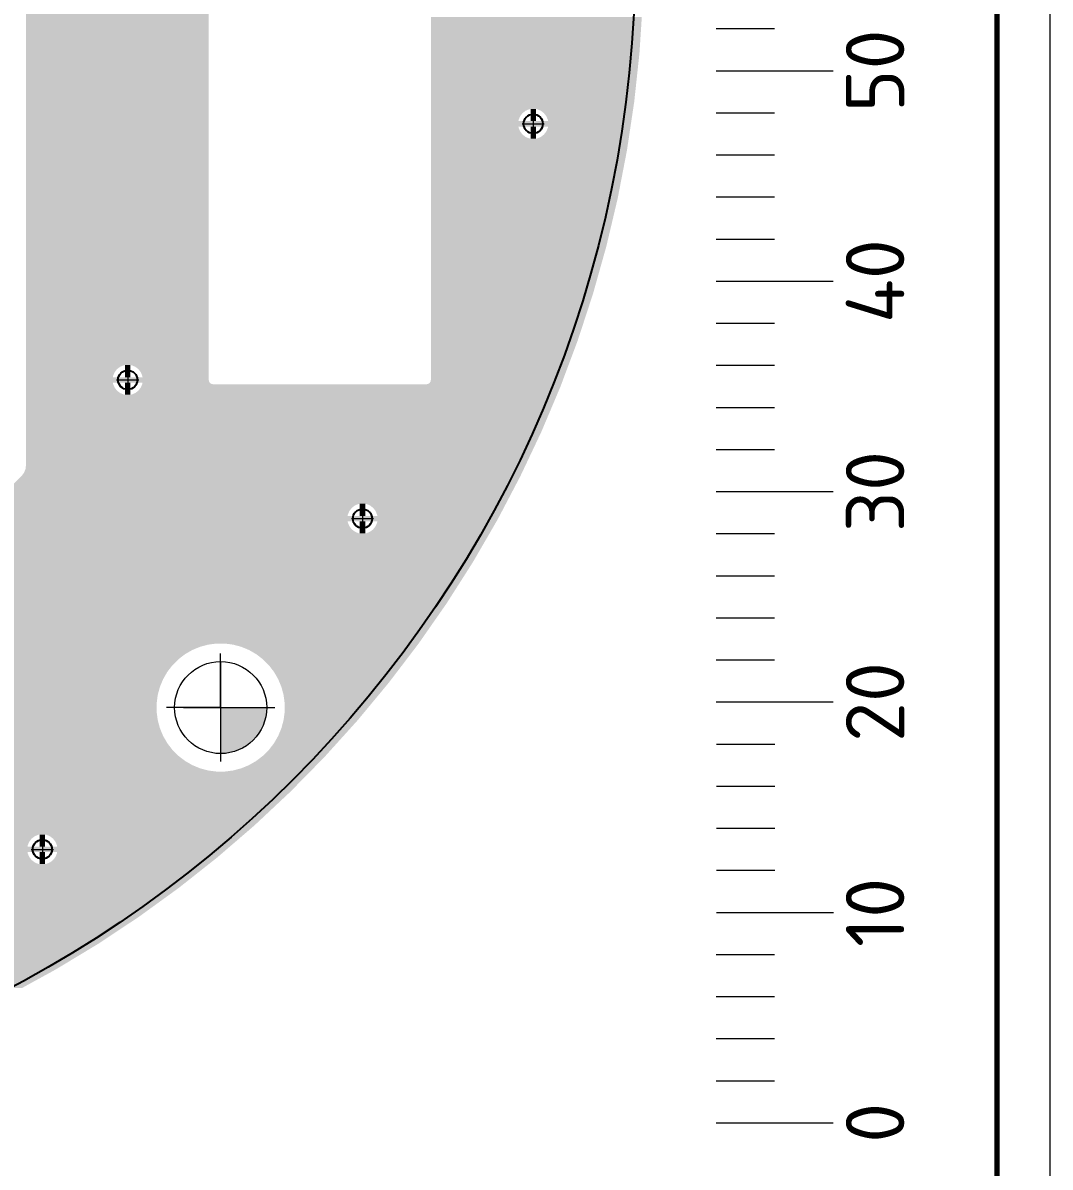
# Model space of a CAD drawing. Header units: millimetres. Extents: x -3633 to 871, y -630 to 261.
# Drawn here: x -1147.4 to -1050.8, y 5.3 to 113 of the extents above; entities that cross this region are included whole.
import ezdxf

# ---------------------------------------------------------------- set-up
doc = ezdxf.new("R2010")
doc.units = ezdxf.units.MM
doc.layers.add('border', color=7, linetype='Continuous', lineweight=70)
doc.layers.add('Сплошная тонкая', color=7, linetype='Continuous', lineweight=20)
for name, color, linetype in [('DRILL', 7, 'Continuous'), ('DRILL GOST', 7, 'Continuous'), ('TOP_PASTE', 8, 'Continuous')]:
    doc.layers.add(name, color=color, linetype=linetype)
doc.styles.add('Main', font='isocpeur.ttf', dxfattribs={"height": 3})

# ---------------------------------------------------------------- blocks, each defined once
blk = doc.blocks.new('ROUND_26')
blk.add_circle((0, 0), 0.0177)

msp = doc.modelspace()

# ---------------------------------------------------------------- hatches: boundary and pattern name
at = {"layer": 'DRILL', "lineweight": 0}
h = msp.add_hatch(color=256, dxfattribs=at)
h.dxf.hatch_style = 1
h.paths.add_polyline_path([(-1124.495, 48.589), (-1128.827, 48.589), (-1128.827, 44.257, 0.4142136)])

# ---------------------------------------------------------------- linework, layer by layer
at = {"layer": 'border', "lineweight": 18}
msp.add_line((-1050.795, -159.45), (-1050.795, 260.55), dxfattribs=at)
at = {"layer": 'border', "lineweight": 70}
msp.add_line((-1055.795, 255.55), (-1055.795, -154.45), dxfattribs=at)
at = {"layer": 'DRILL', "lineweight": 0}
for p, q in [((-1099.421, 104.534), (-1099.421, 102.512)), ((-1100.463, 103.515), (-1098.38, 103.515)), ((-1137.571, 80.44), (-1137.571, 78.418)), ((-1138.612, 79.421), (-1136.529, 79.421)), ((-1115.484, 67.388), (-1115.484, 65.367)), ((-1116.526, 66.369), (-1114.443, 66.369)), ((-1128.827, 48.589), (-1128.827, 53.675)), ((-1128.827, 52.921), (-1128.827, 44.257)), ((-1128.827, 52.024), (-1128.827, 45.272)), ((-1128.827, 51.5), (-1128.827, 45.777)), ((-1128.827, 48.589), (-1133.913, 48.589)), ((-1128.827, 48.589), (-1133.159, 48.589)), ((-1132.329, 48.589), (-1124.953, 48.589)), ((-1128.827, 48.589), (-1124.495, 48.589)), ((-1128.827, 48.589), (-1123.741, 48.589)), ((-1128.827, 48.589), (-1128.827, 43.503)), ((-1145.602, 36.266), (-1145.602, 34.245)), ((-1146.644, 35.247), (-1144.561, 35.247))]:
    msp.add_line(p, q, dxfattribs=at)
msp.add_circle((-1128.827, 48.589), 4.332, dxfattribs=at)
at = {"layer": 'DRILL GOST', "lineweight": 0}
for centre in [(-1099.421, 103.515), (-1137.571, 79.421), (-1115.484, 66.369), (-1145.602, 35.247)]:
    msp.add_circle(centre, 0.911, dxfattribs=at)
at = {"layer": 'TOP_PASTE'}
msp.add_circle((-1199.816, 119.572), 110, dxfattribs=at)
for points in [[(-1147.142, 80.813), (-1147.142, 118.186), (-1129.95, 80.813), (-1129.95, 118.186)], [(-1109.052, 110.171), (-1109.052, 113.554), (-1089.428, 110.171), (-1089.207, 113.554)], [(-1109.052, 105.578), (-1109.052, 110.171), (-1089.921, 105.578), (-1089.428, 110.171)], [(-1109.052, 104.907), (-1109.052, 105.578), (-1090.021, 104.907), (-1089.921, 105.578)], [(-1109.052, 104.892), (-1109.052, 104.907), (-1099.79, 104.892), (-1099.676, 104.907)], [(-1109.052, 104.75), (-1109.052, 104.892), (-1100.134, 104.75), (-1099.79, 104.892)], [(-1109.052, 104.523), (-1109.052, 104.75), (-1100.429, 104.523), (-1100.134, 104.75)], [(-1109.052, 104.228), (-1109.052, 104.523), (-1100.656, 104.228), (-1100.429, 104.523)], [(-1099.676, 103.77), (-1099.676, 104.907), (-1099.166, 103.77), (-1099.166, 104.907)], [(-1099.052, 104.892), (-1099.166, 104.907), (-1090.024, 104.892), (-1090.021, 104.907)], [(-1098.708, 104.75), (-1099.052, 104.892), (-1090.045, 104.75), (-1090.024, 104.892)], [(-1098.413, 104.523), (-1098.708, 104.75), (-1090.079, 104.523), (-1090.045, 104.75)], [(-1098.187, 104.228), (-1098.413, 104.523), (-1090.123, 104.228), (-1090.079, 104.523)], [(-1109.052, 103.884), (-1109.052, 104.228), (-1100.798, 103.884), (-1100.656, 104.228)], [(-1109.052, 103.77), (-1109.052, 103.884), (-1100.813, 103.77), (-1100.798, 103.884)], [(-1109.052, 103.26), (-1109.052, 103.77), (-1090.268, 103.26), (-1090.192, 103.77)], [(-1098.044, 103.884), (-1098.187, 104.228), (-1090.175, 103.884), (-1090.123, 104.228)], [(-1098.029, 103.77), (-1098.044, 103.884), (-1090.192, 103.77), (-1090.175, 103.884)], [(-1109.052, 103.146), (-1109.052, 103.26), (-1100.798, 103.146), (-1100.813, 103.26)], [(-1109.052, 102.802), (-1109.052, 103.146), (-1100.656, 102.802), (-1100.798, 103.146)], [(-1109.052, 102.507), (-1109.052, 102.802), (-1100.429, 102.507), (-1100.656, 102.802)], [(-1109.052, 102.28), (-1109.052, 102.507), (-1100.134, 102.28), (-1100.429, 102.507)], [(-1099.676, 102.123), (-1099.676, 103.26), (-1099.166, 102.123), (-1099.166, 103.26)], [(-1098.708, 102.28), (-1098.413, 102.507), (-1090.415, 102.28), (-1090.381, 102.507)], [(-1098.413, 102.507), (-1098.187, 102.802), (-1090.381, 102.507), (-1090.337, 102.802)], [(-1098.187, 102.802), (-1098.044, 103.146), (-1090.337, 102.802), (-1090.285, 103.146)], [(-1098.044, 103.146), (-1098.029, 103.26), (-1090.285, 103.146), (-1090.268, 103.26)], [(-1109.052, 102.138), (-1109.052, 102.28), (-1099.79, 102.138), (-1100.134, 102.28)], [(-1109.052, 102.123), (-1109.052, 102.138), (-1099.676, 102.123), (-1099.79, 102.138)], [(-1109.052, 101.01), (-1109.052, 102.123), (-1090.606, 101.01), (-1090.439, 102.123)], [(-1099.166, 102.123), (-1099.052, 102.138), (-1090.439, 102.123), (-1090.436, 102.138)], [(-1099.052, 102.138), (-1098.708, 102.28), (-1090.436, 102.138), (-1090.415, 102.28)], [(-1109.052, 96.474), (-1109.052, 101.01), (-1091.481, 96.474), (-1090.606, 101.01)], [(-1109.052, 91.978), (-1109.052, 96.474), (-1092.545, 91.978), (-1091.481, 96.474)], [(-1109.052, 87.531), (-1109.052, 91.978), (-1093.796, 87.531), (-1092.545, 91.978)], [(-1109.052, 83.141), (-1109.052, 87.531), (-1095.231, 83.141), (-1093.796, 87.531)], [(-1109.052, 79.421), (-1109.052, 83.141), (-1096.623, 79.421), (-1095.231, 83.141)], [(-1147.142, 80.798), (-1147.142, 80.813), (-1137.94, 80.798), (-1137.826, 80.813)], [(-1147.142, 80.655), (-1147.142, 80.798), (-1138.284, 80.655), (-1137.94, 80.798)], [(-1137.826, 79.676), (-1137.826, 80.813), (-1137.316, 79.676), (-1137.316, 80.813)], [(-1137.202, 80.798), (-1137.316, 80.813), (-1129.95, 80.798), (-1129.95, 80.813)], [(-1136.858, 80.655), (-1137.202, 80.798), (-1129.95, 80.655), (-1129.95, 80.798)], [(-1147.142, 80.429), (-1147.142, 80.655), (-1138.579, 80.429), (-1138.284, 80.655)], [(-1147.142, 80.133), (-1147.142, 80.429), (-1138.806, 80.133), (-1138.579, 80.429)], [(-1147.142, 79.79), (-1147.142, 80.133), (-1138.948, 79.79), (-1138.806, 80.133)], [(-1147.142, 79.676), (-1147.142, 79.79), (-1138.963, 79.676), (-1138.948, 79.79)], [(-1147.142, 79.421), (-1147.142, 79.676), (-1129.95, 79.421), (-1129.95, 79.676)], [(-1136.563, 80.429), (-1136.858, 80.655), (-1129.95, 80.429), (-1129.95, 80.655)], [(-1136.336, 80.133), (-1136.563, 80.429), (-1129.95, 80.133), (-1129.95, 80.429)], [(-1136.194, 79.79), (-1136.336, 80.133), (-1129.95, 79.79), (-1129.95, 80.133)], [(-1136.179, 79.676), (-1136.194, 79.79), (-1129.95, 79.676), (-1129.95, 79.79)], [(-1147.142, 79.264), (-1147.142, 79.421), (-1129.918, 79.264), (-1129.95, 79.421)], [(-1147.142, 79.166), (-1147.142, 79.264), (-1129.853, 79.166), (-1129.918, 79.264)], [(-1147.142, 79.052), (-1147.142, 79.166), (-1138.948, 79.052), (-1138.963, 79.166)], [(-1147.142, 78.708), (-1147.142, 79.052), (-1138.806, 78.708), (-1138.948, 79.052)], [(-1147.142, 78.412), (-1147.142, 78.708), (-1138.579, 78.412), (-1138.806, 78.708)], [(-1137.826, 78.028), (-1137.826, 79.166), (-1137.316, 78.028), (-1137.316, 79.166)], [(-1136.563, 78.412), (-1136.336, 78.708), (-1097.019, 78.412), (-1096.894, 78.708)], [(-1136.336, 78.708), (-1136.292, 78.814), (-1096.894, 78.708), (-1096.849, 78.814)], [(-1136.292, 78.814), (-1136.211, 79.011), (-1096.849, 78.814), (-1096.776, 79.011)], [(-1136.211, 79.011), (-1136.198, 79.042), (-1129.54, 79.011), (-1129.697, 79.042)], [(-1136.198, 79.042), (-1136.194, 79.052), (-1129.697, 79.042), (-1129.711, 79.052)], [(-1136.194, 79.052), (-1136.183, 79.131), (-1129.711, 79.052), (-1129.83, 79.131)], [(-1136.183, 79.131), (-1136.179, 79.166), (-1129.83, 79.131), (-1129.853, 79.166)], [(-1109.461, 79.011), (-1109.305, 79.042), (-1096.776, 79.011), (-1096.764, 79.042)], [(-1109.305, 79.042), (-1109.172, 79.131), (-1096.764, 79.042), (-1096.731, 79.131)], [(-1109.172, 79.131), (-1109.083, 79.264), (-1096.731, 79.131), (-1096.681, 79.264)], [(-1109.083, 79.264), (-1109.052, 79.421), (-1096.681, 79.264), (-1096.623, 79.421)], [(-1147.142, 78.186), (-1147.142, 78.412), (-1138.284, 78.186), (-1138.579, 78.412)], [(-1147.142, 78.043), (-1147.142, 78.186), (-1137.94, 78.043), (-1138.284, 78.186)], [(-1147.142, 78.028), (-1147.142, 78.043), (-1137.826, 78.028), (-1137.94, 78.043)], [(-1147.142, 74.559), (-1147.142, 78.028), (-1098.647, 74.559), (-1097.181, 78.028)], [(-1137.316, 78.028), (-1137.202, 78.043), (-1097.181, 78.028), (-1097.175, 78.043)], [(-1137.202, 78.043), (-1136.858, 78.186), (-1097.175, 78.043), (-1097.115, 78.186)], [(-1136.858, 78.186), (-1136.563, 78.412), (-1097.115, 78.186), (-1097.019, 78.412)], [(-1147.142, 71.383), (-1147.142, 74.559), (-1100.148, 71.383), (-1098.647, 74.559)], [(-1147.191, 71.016), (-1147.142, 71.383), (-1100.321, 71.016), (-1100.148, 71.383)], [(-1150.177, 67.762), (-1147.558, 70.381), (-1101.996, 67.762), (-1100.622, 70.381)], [(-1147.558, 70.381), (-1147.557, 70.382), (-1100.622, 70.381), (-1100.621, 70.382)], [(-1147.557, 70.382), (-1147.332, 70.674), (-1100.621, 70.382), (-1100.483, 70.674)], [(-1147.332, 70.674), (-1147.191, 71.016), (-1100.483, 70.674), (-1100.321, 71.016)], [(-1151.2, 66.738), (-1150.856, 67.082), (-1116.861, 66.738), (-1116.719, 67.082)], [(-1150.856, 67.082), (-1150.561, 67.377), (-1116.719, 67.082), (-1116.492, 67.377)], [(-1150.561, 67.377), (-1150.334, 67.604), (-1116.492, 67.377), (-1116.197, 67.604)], [(-1150.334, 67.604), (-1150.192, 67.746), (-1116.197, 67.604), (-1115.853, 67.746)], [(-1150.192, 67.746), (-1150.177, 67.762), (-1115.853, 67.746), (-1115.739, 67.762)], [(-1115.739, 66.624), (-1115.739, 67.762), (-1115.229, 66.624), (-1115.229, 67.762)], [(-1115.115, 67.746), (-1115.229, 67.762), (-1102.004, 67.746), (-1101.996, 67.762)], [(-1114.771, 67.604), (-1115.115, 67.746), (-1102.079, 67.604), (-1102.004, 67.746)], [(-1114.476, 67.377), (-1114.771, 67.604), (-1102.198, 67.377), (-1102.079, 67.604)], [(-1114.25, 67.082), (-1114.476, 67.377), (-1102.353, 67.082), (-1102.198, 67.377)], [(-1114.107, 66.738), (-1114.25, 67.082), (-1102.533, 66.738), (-1102.353, 67.082)], [(-1193.129, 65.725), (-1193.306, 65.956), (-1116.747, 65.725), (-1116.843, 65.956)], [(-1193.101, 65.656), (-1193.129, 65.725), (-1116.719, 65.656), (-1116.747, 65.725)], [(-1152.57, 65.956), (-1152.23, 66), (-1116.843, 65.956), (-1116.861, 66)], [(-1152.23, 66), (-1152.203, 66.004), (-1116.861, 66), (-1116.862, 66.004)], [(-1152.203, 66.004), (-1151.936, 66.114), (-1116.862, 66.004), (-1116.876, 66.114)], [(-1151.936, 66.114), (-1151.861, 66.146), (-1102.87, 66.114), (-1102.852, 66.146)], [(-1151.861, 66.146), (-1151.671, 66.292), (-1102.852, 66.146), (-1102.768, 66.292)], [(-1151.671, 66.292), (-1151.567, 66.371), (-1102.768, 66.292), (-1102.726, 66.371)], [(-1151.567, 66.371), (-1151.314, 66.624), (-1102.726, 66.371), (-1102.593, 66.624)], [(-1151.314, 66.624), (-1151.2, 66.738), (-1116.876, 66.624), (-1116.861, 66.738)], [(-1115.739, 64.977), (-1115.739, 66.114), (-1115.229, 64.977), (-1115.229, 66.114)], [(-1114.25, 65.656), (-1114.107, 66), (-1103.136, 65.656), (-1102.936, 66)], [(-1114.092, 66.624), (-1114.107, 66.738), (-1102.593, 66.624), (-1102.533, 66.738)], [(-1114.107, 66), (-1114.092, 66.114), (-1102.936, 66), (-1102.87, 66.114)], [(-1192.978, 65.361), (-1193.101, 65.656), (-1116.492, 65.361), (-1116.719, 65.656)], [(-1192.937, 65.261), (-1192.978, 65.361), (-1116.362, 65.261), (-1116.492, 65.361)], [(-1192.92, 65.135), (-1192.937, 65.261), (-1116.197, 65.135), (-1116.362, 65.261)], [(-1192.937, 64.265), (-1192.871, 64.763), (-1103.942, 64.265), (-1103.653, 64.763)], [(-1192.902, 64.992), (-1192.92, 65.135), (-1115.853, 64.992), (-1116.197, 65.135)], [(-1192.9, 64.977), (-1192.902, 64.992), (-1115.739, 64.977), (-1115.853, 64.992)], [(-1192.871, 64.763), (-1192.9, 64.977), (-1103.653, 64.763), (-1103.529, 64.977)], [(-1115.229, 64.977), (-1115.115, 64.992), (-1103.529, 64.977), (-1103.521, 64.992)], [(-1115.115, 64.992), (-1114.771, 65.135), (-1103.521, 64.992), (-1103.438, 65.135)], [(-1114.771, 65.135), (-1114.476, 65.361), (-1103.438, 65.135), (-1103.307, 65.361)], [(-1114.476, 65.361), (-1114.25, 65.656), (-1103.307, 65.361), (-1103.136, 65.656)], [(-1193.435, 63.403), (-1193.129, 63.801), (-1104.442, 63.403), (-1104.211, 63.801)], [(-1193.129, 63.801), (-1192.937, 64.265), (-1104.211, 63.801), (-1103.942, 64.265)], [(-1213.035, 62.787), (-1213.102, 62.839), (-1104.798, 62.787), (-1104.768, 62.839)], [(-1213, 62.742), (-1213.035, 62.787), (-1104.824, 62.742), (-1104.798, 62.787)], [(-1209.485, 62.727), (-1209.599, 62.742), (-1104.833, 62.727), (-1104.824, 62.742)], [(-1209.142, 62.584), (-1209.485, 62.727), (-1104.916, 62.584), (-1104.833, 62.727)], [(-1208.846, 62.358), (-1209.142, 62.584), (-1105.047, 62.358), (-1104.916, 62.584)], [(-1194.795, 62.839), (-1194.297, 62.905), (-1104.768, 62.839), (-1104.73, 62.905)], [(-1194.297, 62.905), (-1193.833, 63.097), (-1104.73, 62.905), (-1104.619, 63.097)], [(-1193.833, 63.097), (-1193.435, 63.403), (-1104.619, 63.097), (-1104.442, 63.403)], [(-1217.496, 61.095), (-1217.496, 61.605), (-1105.848, 61.095), (-1105.523, 61.605)], [(-1208.798, 62.295), (-1208.846, 62.358), (-1105.084, 62.295), (-1105.047, 62.358)], [(-1208.62, 62.063), (-1208.798, 62.295), (-1105.231, 62.063), (-1105.084, 62.295)], [(-1208.477, 61.719), (-1208.62, 62.063), (-1105.45, 61.719), (-1105.231, 62.063)], [(-1208.462, 61.605), (-1208.477, 61.719), (-1105.523, 61.605), (-1105.45, 61.719)], [(-1209.142, 60.115), (-1208.846, 60.341), (-1106.471, 60.115), (-1106.327, 60.341)], [(-1208.846, 60.341), (-1208.62, 60.637), (-1106.327, 60.341), (-1106.139, 60.637)], [(-1208.62, 60.637), (-1208.477, 60.981), (-1106.139, 60.637), (-1105.92, 60.981)], [(-1208.477, 60.981), (-1208.462, 61.095), (-1105.92, 60.981), (-1105.848, 61.095)], [(-1217.496, 59.258), (-1217.496, 59.35), (-1107.017, 59.258), (-1106.958, 59.35)], [(-1213.975, 59.192), (-1214.473, 59.258), (-1107.059, 59.192), (-1107.017, 59.258)], [(-1214.218, 59.35), (-1213.946, 59.386), (-1106.958, 59.35), (-1106.936, 59.386)], [(-1213.946, 59.386), (-1213.456, 59.589), (-1106.936, 59.386), (-1106.806, 59.589)], [(-1213.456, 59.589), (-1213.035, 59.912), (-1106.806, 59.589), (-1106.601, 59.912)], [(-1213.035, 59.912), (-1213, 59.957), (-1106.601, 59.912), (-1106.572, 59.957)], [(-1209.599, 59.957), (-1209.485, 59.972), (-1106.572, 59.957), (-1106.562, 59.972)], [(-1209.485, 59.972), (-1209.142, 60.115), (-1106.562, 59.972), (-1106.471, 60.115)], [(-1213.511, 59), (-1213.975, 59.192), (-1107.181, 59), (-1107.059, 59.192)], [(-1213.112, 58.694), (-1213.511, 59), (-1107.376, 58.694), (-1107.181, 59)], [(-1212.885, 58.398), (-1213.112, 58.694), (-1107.565, 58.398), (-1107.376, 58.694)], [(-1212.806, 58.296), (-1212.885, 58.398), (-1107.636, 58.296), (-1107.565, 58.398)], [(-1212.614, 57.832), (-1212.806, 58.296), (-1107.959, 57.832), (-1107.636, 58.296)], [(-1212.549, 57.334), (-1212.614, 57.832), (-1108.306, 57.334), (-1107.959, 57.832)], [(-1212.614, 56.836), (-1212.549, 57.334), (-1108.653, 56.836), (-1108.306, 57.334)], [(-1213.112, 55.973), (-1212.806, 56.372), (-1109.255, 55.973), (-1108.977, 56.372)], [(-1212.806, 56.372), (-1212.614, 56.836), (-1108.977, 56.372), (-1108.653, 56.836)], [(-1213.28, 55.844), (-1213.112, 55.973), (-1109.345, 55.844), (-1109.255, 55.973)], [(-1194.297, 55.779), (-1194.795, 55.844), (-1109.39, 55.779), (-1109.345, 55.844)], [(-1193.833, 55.587), (-1194.297, 55.779), (-1109.524, 55.587), (-1109.39, 55.779)], [(-1193.435, 55.281), (-1193.833, 55.587), (-1109.737, 55.281), (-1109.524, 55.587)], [(-1193.129, 54.882), (-1193.435, 55.281), (-1110.015, 54.882), (-1109.737, 55.281)], [(-1193.058, 54.71), (-1193.129, 54.882), (-1110.135, 54.71), (-1110.015, 54.882)], [(-1153.265, 54.695), (-1153.379, 54.71), (-1110.146, 54.695), (-1110.135, 54.71)], [(-1153.065, 54.613), (-1153.265, 54.695), (-1110.203, 54.613), (-1110.146, 54.695)], [(-1152.921, 54.553), (-1153.065, 54.613), (-1129.675, 54.553), (-1129.222, 54.613)], [(-1152.864, 54.509), (-1152.921, 54.553), (-1130.004, 54.509), (-1129.675, 54.553)], [(-1152.626, 54.326), (-1152.864, 54.509), (-1130.688, 54.326), (-1130.004, 54.509)], [(-1152.61, 54.305), (-1152.626, 54.326), (-1130.767, 54.305), (-1130.688, 54.326)], [(-1152.399, 54.031), (-1152.61, 54.305), (-1131.429, 54.031), (-1130.767, 54.305)], [(-1152.388, 54.003), (-1152.399, 54.031), (-1131.497, 54.003), (-1131.429, 54.031)], [(-1152.257, 53.687), (-1152.388, 54.003), (-1132.044, 53.687), (-1131.497, 54.003)], [(-1128.399, 54.608), (-1128.432, 54.613), (-1110.206, 54.608), (-1110.203, 54.613)], [(-1127.649, 54.509), (-1128.399, 54.608), (-1110.282, 54.509), (-1110.206, 54.608)], [(-1126.886, 54.305), (-1127.649, 54.509), (-1110.437, 54.305), (-1110.282, 54.509)], [(-1126.157, 54.003), (-1126.886, 54.305), (-1110.667, 54.003), (-1110.437, 54.305)], [(-1125.473, 53.608), (-1126.157, 54.003), (-1110.968, 53.608), (-1110.667, 54.003)], [(-1193.086, 53.063), (-1193.059, 53.127), (-1132.871, 53.063), (-1132.807, 53.127)], [(-1193.059, 53.127), (-1192.937, 53.423), (-1132.807, 53.127), (-1132.422, 53.423)], [(-1192.937, 53.423), (-1192.917, 53.573), (-1132.422, 53.423), (-1132.226, 53.573)], [(-1152.399, 52.605), (-1152.257, 52.949), (-1133.329, 52.605), (-1132.985, 52.949)], [(-1152.246, 53.608), (-1152.257, 53.687), (-1132.18, 53.608), (-1132.044, 53.687)], [(-1152.257, 52.949), (-1152.242, 53.063), (-1132.985, 52.949), (-1132.871, 53.063)], [(-1152.242, 53.573), (-1152.246, 53.608), (-1132.226, 53.573), (-1132.18, 53.608)], [(-1124.847, 53.127), (-1125.473, 53.608), (-1111.333, 53.127), (-1110.968, 53.608)], [(-1124.288, 52.569), (-1124.847, 53.127), (-1111.758, 52.569), (-1111.333, 53.127)], [(-1265.391, 51.259), (-1265.776, 51.926), (-1134.241, 51.259), (-1133.856, 51.926)], [(-1153.379, 51.926), (-1153.265, 51.941), (-1133.856, 51.926), (-1133.847, 51.941)], [(-1153.265, 51.941), (-1153.261, 51.943), (-1133.847, 51.941), (-1133.846, 51.943)], [(-1153.261, 51.943), (-1152.921, 52.083), (-1133.846, 51.943), (-1133.738, 52.083)], [(-1152.921, 52.083), (-1152.626, 52.31), (-1133.738, 52.083), (-1133.564, 52.31)], [(-1152.626, 52.31), (-1152.427, 52.569), (-1133.564, 52.31), (-1133.365, 52.569)], [(-1152.427, 52.569), (-1152.399, 52.605), (-1133.365, 52.569), (-1133.329, 52.605)], [(-1123.808, 51.943), (-1124.288, 52.569), (-1112.235, 51.943), (-1111.758, 52.569)], [(-1123.413, 51.259), (-1123.808, 51.943), (-1112.756, 51.259), (-1112.235, 51.943)], [(-1265.089, 50.529), (-1265.391, 51.259), (-1134.543, 50.529), (-1134.241, 51.259)], [(-1123.278, 50.932), (-1123.413, 51.259), (-1113.004, 50.932), (-1112.756, 51.259)], [(-1123.111, 50.529), (-1123.278, 50.932), (-1113.339, 50.529), (-1113.004, 50.932)], [(-1264.884, 49.767), (-1265.089, 50.529), (-1134.747, 49.767), (-1134.543, 50.529)], [(-1264.781, 48.984), (-1264.884, 49.767), (-1134.85, 48.984), (-1134.747, 49.767)], [(-1122.906, 49.767), (-1123.111, 50.529), (-1113.971, 49.767), (-1113.339, 50.529)], [(-1122.803, 48.984), (-1122.906, 49.767), (-1114.62, 48.984), (-1113.971, 49.767)], [(-1264.781, 48.194), (-1264.781, 48.984), (-1134.85, 48.194), (-1134.85, 48.984)], [(-1122.803, 48.194), (-1122.803, 48.984), (-1115.275, 48.194), (-1114.62, 48.984)], [(-1265.089, 46.649), (-1264.884, 47.411), (-1134.543, 46.649), (-1134.747, 47.411)], [(-1264.884, 47.411), (-1264.781, 48.194), (-1134.747, 47.411), (-1134.85, 48.194)], [(-1123.111, 46.649), (-1122.915, 47.377), (-1116.611, 46.649), (-1115.953, 47.377)], [(-1122.915, 47.377), (-1122.906, 47.411), (-1115.953, 47.377), (-1115.925, 47.411)], [(-1122.906, 47.411), (-1122.803, 48.194), (-1115.925, 47.411), (-1115.275, 48.194)], [(-1265.391, 45.919), (-1265.089, 46.649), (-1134.241, 45.919), (-1134.543, 46.649)], [(-1123.413, 45.919), (-1123.111, 46.649), (-1117.269, 45.919), (-1116.611, 46.649)], [(-1266.266, 44.609), (-1265.786, 45.235), (-1133.365, 44.609), (-1133.846, 45.235)], [(-1265.786, 45.235), (-1265.391, 45.919), (-1133.846, 45.235), (-1134.241, 45.919)], [(-1124.288, 44.609), (-1123.808, 45.235), (-1118.452, 44.609), (-1117.886, 45.235)], [(-1123.808, 45.235), (-1123.413, 45.919), (-1117.886, 45.235), (-1117.269, 45.919)], [(-1266.825, 44.05), (-1266.266, 44.609), (-1132.807, 44.05), (-1133.365, 44.609)], [(-1124.847, 44.05), (-1124.288, 44.609), (-1118.956, 44.05), (-1118.452, 44.609)], [(-1268.864, 42.873), (-1268.135, 43.175), (-1130.767, 42.873), (-1131.497, 43.175)], [(-1268.135, 43.175), (-1267.451, 43.57), (-1131.497, 43.175), (-1132.18, 43.57)], [(-1267.451, 43.57), (-1266.825, 44.05), (-1132.18, 43.57), (-1132.807, 44.05)], [(-1126.886, 42.873), (-1126.157, 43.175), (-1120.103, 42.873), (-1119.807, 43.175)], [(-1126.157, 43.175), (-1125.473, 43.57), (-1119.807, 43.175), (-1119.419, 43.57)], [(-1125.473, 43.57), (-1124.981, 43.948), (-1119.419, 43.57), (-1119.048, 43.948)], [(-1124.981, 43.948), (-1124.847, 44.05), (-1119.048, 43.948), (-1118.956, 44.05)], [(-1277.999, 41.997), (-1278.567, 42.565), (-1120.963, 41.997), (-1120.405, 42.565)], [(-1270.41, 42.565), (-1269.627, 42.668), (-1129.222, 42.565), (-1130.004, 42.668)], [(-1269.627, 42.668), (-1268.864, 42.873), (-1130.004, 42.668), (-1130.767, 42.873)], [(-1185.555, 41.904), (-1186.263, 41.997), (-1121.054, 41.904), (-1120.963, 41.997)], [(-1128.432, 42.565), (-1127.649, 42.668), (-1120.405, 42.565), (-1120.304, 42.668)], [(-1127.649, 42.668), (-1126.886, 42.873), (-1120.304, 42.668), (-1120.103, 42.873)], [(-1184.896, 41.631), (-1185.555, 41.904), (-1121.322, 41.631), (-1121.054, 41.904)], [(-1184.329, 41.196), (-1184.896, 41.631), (-1121.749, 41.196), (-1121.322, 41.631)], [(-1183.911, 40.651), (-1184.329, 41.196), (-1122.284, 40.651), (-1121.749, 41.196)], [(-1183.895, 40.63), (-1183.911, 40.651), (-1122.306, 40.63), (-1122.284, 40.651)], [(-1183.622, 39.971), (-1183.895, 40.63), (-1123.01, 39.971), (-1122.306, 40.63)], [(-1183.529, 39.263), (-1183.622, 39.971), (-1123.765, 39.263), (-1123.01, 39.971)], [(-1183.622, 38.555), (-1183.529, 39.263), (-1124.52, 38.555), (-1123.765, 39.263)], [(-1184.205, 37.492), (-1183.895, 37.896), (-1125.655, 37.492), (-1125.224, 37.896)], [(-1183.895, 37.896), (-1183.622, 38.555), (-1125.224, 37.896), (-1124.52, 38.555)], [(-1186.263, 36.529), (-1185.555, 36.622), (-1146.202, 36.529), (-1145.977, 36.622)], [(-1185.555, 36.622), (-1185.55, 36.624), (-1145.977, 36.622), (-1145.971, 36.624)], [(-1185.55, 36.624), (-1185.513, 36.639), (-1145.971, 36.624), (-1145.857, 36.639)], [(-1185.513, 36.639), (-1184.896, 36.895), (-1126.645, 36.639), (-1126.348, 36.895)], [(-1184.896, 36.895), (-1184.329, 37.33), (-1126.348, 36.895), (-1125.843, 37.33)], [(-1184.329, 37.33), (-1184.205, 37.492), (-1125.843, 37.33), (-1125.655, 37.492)], [(-1145.857, 35.502), (-1145.857, 36.639), (-1145.347, 35.502), (-1145.347, 36.639)], [(-1145.233, 36.624), (-1145.347, 36.639), (-1126.662, 36.624), (-1126.645, 36.639)], [(-1144.89, 36.482), (-1145.233, 36.624), (-1126.827, 36.482), (-1126.662, 36.624)], [(-1253.315, 36.482), (-1253.428, 36.529), (-1146.315, 36.482), (-1146.202, 36.529)], [(-1253.019, 36.255), (-1253.315, 36.482), (-1146.611, 36.255), (-1146.315, 36.482)], [(-1252.793, 35.96), (-1253.019, 36.255), (-1146.837, 35.96), (-1146.611, 36.255)], [(-1252.65, 35.616), (-1252.793, 35.96), (-1146.98, 35.616), (-1146.837, 35.96)], [(-1252.635, 35.502), (-1252.65, 35.616), (-1146.995, 35.502), (-1146.98, 35.616)], [(-1144.594, 36.255), (-1144.89, 36.482), (-1127.09, 36.255), (-1126.827, 36.482)], [(-1144.368, 35.96), (-1144.594, 36.255), (-1127.433, 35.96), (-1127.09, 36.255)], [(-1144.225, 35.616), (-1144.368, 35.96), (-1127.832, 35.616), (-1127.433, 35.96)], [(-1144.21, 35.502), (-1144.225, 35.616), (-1127.965, 35.502), (-1127.832, 35.616)], [(-1270.398, 34.992), (-1270.995, 35.502), (-1128.557, 34.992), (-1127.965, 35.502)], [(-1253.019, 34.239), (-1252.793, 34.534), (-1146.611, 34.239), (-1146.837, 34.534)], [(-1252.793, 34.534), (-1252.65, 34.878), (-1146.837, 34.534), (-1146.98, 34.878)], [(-1252.65, 34.878), (-1252.635, 34.992), (-1146.98, 34.878), (-1146.995, 34.992)], [(-1145.857, 33.855), (-1145.857, 34.992), (-1145.347, 33.855), (-1145.347, 34.992)], [(-1144.594, 34.239), (-1144.412, 34.477), (-1129.456, 34.239), (-1129.155, 34.477)], [(-1144.412, 34.477), (-1144.368, 34.534), (-1129.155, 34.477), (-1129.088, 34.534)], [(-1144.368, 34.534), (-1144.225, 34.878), (-1129.088, 34.534), (-1128.689, 34.878)], [(-1144.225, 34.878), (-1144.21, 34.992), (-1128.689, 34.878), (-1128.557, 34.992)], [(-1266.18, 31.611), (-1269.027, 33.855), (-1132.778, 31.611), (-1129.941, 33.855)], [(-1253.773, 33.855), (-1253.659, 33.87), (-1145.857, 33.855), (-1145.971, 33.87)], [(-1253.659, 33.87), (-1253.315, 34.013), (-1145.971, 33.87), (-1146.315, 34.013)], [(-1253.315, 34.013), (-1253.019, 34.239), (-1146.315, 34.013), (-1146.611, 34.239)], [(-1145.347, 33.855), (-1145.233, 33.87), (-1129.941, 33.855), (-1129.922, 33.87)], [(-1145.233, 33.87), (-1144.89, 34.013), (-1129.922, 33.87), (-1129.742, 34.013)], [(-1144.89, 34.013), (-1144.594, 34.239), (-1129.742, 34.013), (-1129.456, 34.239)], [(-1266.131, 31.572), (-1266.18, 31.611), (-1132.832, 31.572), (-1132.778, 31.611)], [(-1262.622, 29.023), (-1266.131, 31.572), (-1136.346, 29.023), (-1132.832, 31.572)], [(-1262.436, 28.899), (-1262.622, 29.023), (-1136.517, 28.899), (-1136.346, 29.023)], [(-1259.016, 26.614), (-1262.436, 28.899), (-1139.963, 26.614), (-1136.517, 28.899)], [(-1258.578, 26.345), (-1259.016, 26.614), (-1140.367, 26.345), (-1139.963, 26.614)], [(-1256.722, 25.208), (-1258.578, 26.345), (-1142.248, 25.208), (-1140.367, 26.345)], [(-1198.638, 25.105), (-1199.421, 25.208), (-1142.419, 25.105), (-1142.248, 25.208)], [(-1197.875, 24.9), (-1198.638, 25.105), (-1142.757, 24.9), (-1142.419, 25.105)], [(-1197.146, 24.598), (-1197.875, 24.9), (-1143.257, 24.598), (-1142.757, 24.9)], [(-1197.135, 24.592), (-1197.146, 24.598), (-1143.267, 24.592), (-1143.257, 24.598)], [(-1171.336, 24.577), (-1171.45, 24.592), (-1143.291, 24.577), (-1143.267, 24.592)], [(-1170.992, 24.435), (-1171.336, 24.577), (-1143.527, 24.435), (-1143.291, 24.577)], [(-1170.697, 24.208), (-1170.992, 24.435), (-1143.902, 24.208), (-1143.527, 24.435)], [(-1170.502, 23.955), (-1170.697, 24.208), (-1144.32, 23.955), (-1143.902, 24.208)], [(-1170.47, 23.913), (-1170.502, 23.955), (-1144.397, 23.913), (-1144.32, 23.955)], [(-1170.328, 23.569), (-1170.47, 23.913), (-1145.024, 23.569), (-1144.397, 23.913)], [(-1195.277, 23.164), (-1195.568, 23.455), (-1145.761, 23.164), (-1145.231, 23.455)], [(-1195.109, 22.945), (-1195.277, 23.164), (-1146.16, 22.945), (-1145.761, 23.164)], [(-1170.47, 22.487), (-1170.328, 22.831), (-1146.995, 22.487), (-1146.368, 22.831)], [(-1170.313, 23.455), (-1170.328, 23.569), (-1145.231, 23.455), (-1145.024, 23.569)], [(-1170.328, 22.831), (-1170.313, 22.945), (-1146.368, 22.831), (-1146.16, 22.945)], [(-1170.697, 22.192), (-1170.47, 22.487), (-1147.532, 22.192), (-1146.995, 22.487)]]:
    msp.add_solid(points, dxfattribs=at)
at = {"layer": 'Сплошная тонкая'}
for p, q in [((-1082.213, 112.474), (-1076.713, 112.474)), ((-1082.213, 108.514), (-1071.213, 108.514)), ((-1082.213, 104.554), (-1076.713, 104.554)), ((-1082.213, 100.594), (-1076.713, 100.594)), ((-1082.213, 96.634), (-1076.713, 96.634)), ((-1082.213, 92.674), (-1076.713, 92.674)), ((-1082.213, 88.714), (-1071.213, 88.714)), ((-1082.213, 84.754), (-1076.713, 84.754)), ((-1082.213, 80.794), (-1076.713, 80.794)), ((-1082.213, 76.834), (-1076.713, 76.834)), ((-1082.213, 72.874), (-1076.713, 72.874)), ((-1082.213, 68.914), (-1071.213, 68.914)), ((-1082.212, 64.954), (-1076.712, 64.954)), ((-1082.212, 60.994), (-1076.712, 60.994)), ((-1082.212, 57.034), (-1076.712, 57.034)), ((-1082.212, 53.074), (-1076.712, 53.074)), ((-1082.212, 49.114), (-1071.212, 49.114)), ((-1082.182, 45.154), (-1076.682, 45.154)), ((-1082.182, 41.194), (-1076.682, 41.194)), ((-1082.182, 37.234), (-1076.682, 37.234)), ((-1082.182, 33.274), (-1076.682, 33.274)), ((-1082.182, 29.314), (-1071.182, 29.314)), ((-1082.213, 25.354), (-1076.713, 25.354)), ((-1082.213, 21.394), (-1076.713, 21.394)), ((-1082.213, 17.434), (-1076.713, 17.434)), ((-1082.213, 13.474), (-1076.713, 13.474)), ((-1082.213, 9.514), (-1071.213, 9.514))]:
    msp.add_line(p, q, dxfattribs=at)

# ---------------------------------------------------------------- block references
at = {"layer": 'TOP_PASTE', "xscale": 51, "yscale": 51, "zscale": 51}
for p in [(-1099.421, 103.515), (-1137.571, 79.421), (-1115.484, 66.369), (-1145.602, 35.247)]:
    msp.add_blockref('ROUND_26', p, dxfattribs=at)

# ---------------------------------------------------------------- texts
at = {"layer": 'Сплошная тонкая', "char_height": 5.5, "attachment_point": 5, "rotation": 90, "style": 'Main'}
for s, width, insert in [('50', 10.13108, (-1067.259, 108.514)), ('40', 7.07729, (-1067.259, 88.714)), ('\\pxqc;30', 5.5, (-1067.259, 68.914)), ('\\pxqc;20', 5.5, (-1067.259, 49.114)), ('\\pxqc;10', 7.07729, (-1067.259, 29.314)), ('0', 7.07729, (-1067.259, 9.514))]:
    msp.add_mtext_dynamic_manual_height_columns(s, width=width, gutter_width=33, heights=[0], dxfattribs=dict(at, insert=insert))

doc.saveas('drawing.dxf')
